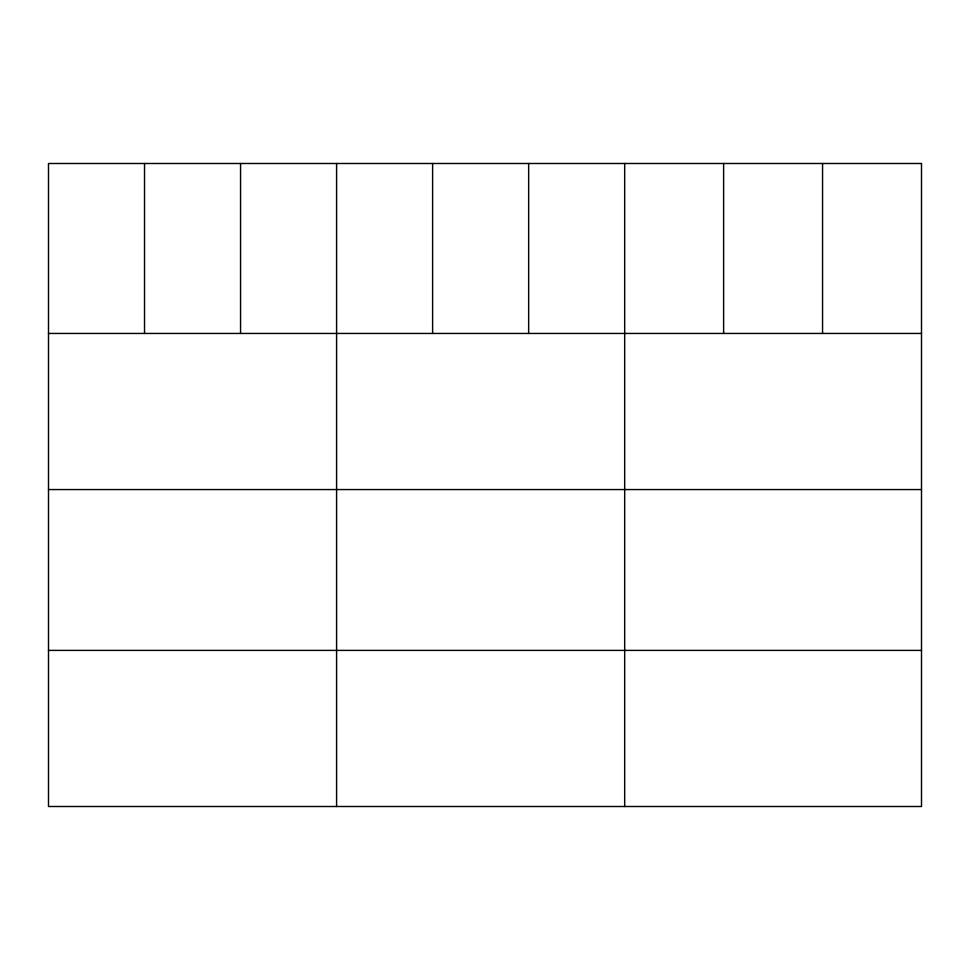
<?xml version="1.0" encoding="UTF-8"?>
<svg xmlns="http://www.w3.org/2000/svg" width="970" height="970" viewBox="0 0 970 970"><rect width="100%" height="100%" fill="white"/><g stroke="black" fill="none" stroke-linecap="round" stroke-linejoin="round"><path stroke-width="1.45" d="M48.5 333.45L921.5 333.45M48.5 489.559L921.5 489.559M48.5 650.397L921.5 650.397M822.56 163.493L822.56 333.45M723.62 163.493L723.62 333.45M624.68 163.493L624.68 806.506M528.65 163.493L528.65 333.45M432.62 163.493L432.62 333.45M336.59 163.493L336.59 806.506M240.56 163.493L240.56 333.45M144.53 163.493L144.53 333.45M921.5 163.493L48.5 163.493L48.5 806.506L921.5 806.506L921.5 163.493"/></g></svg>
